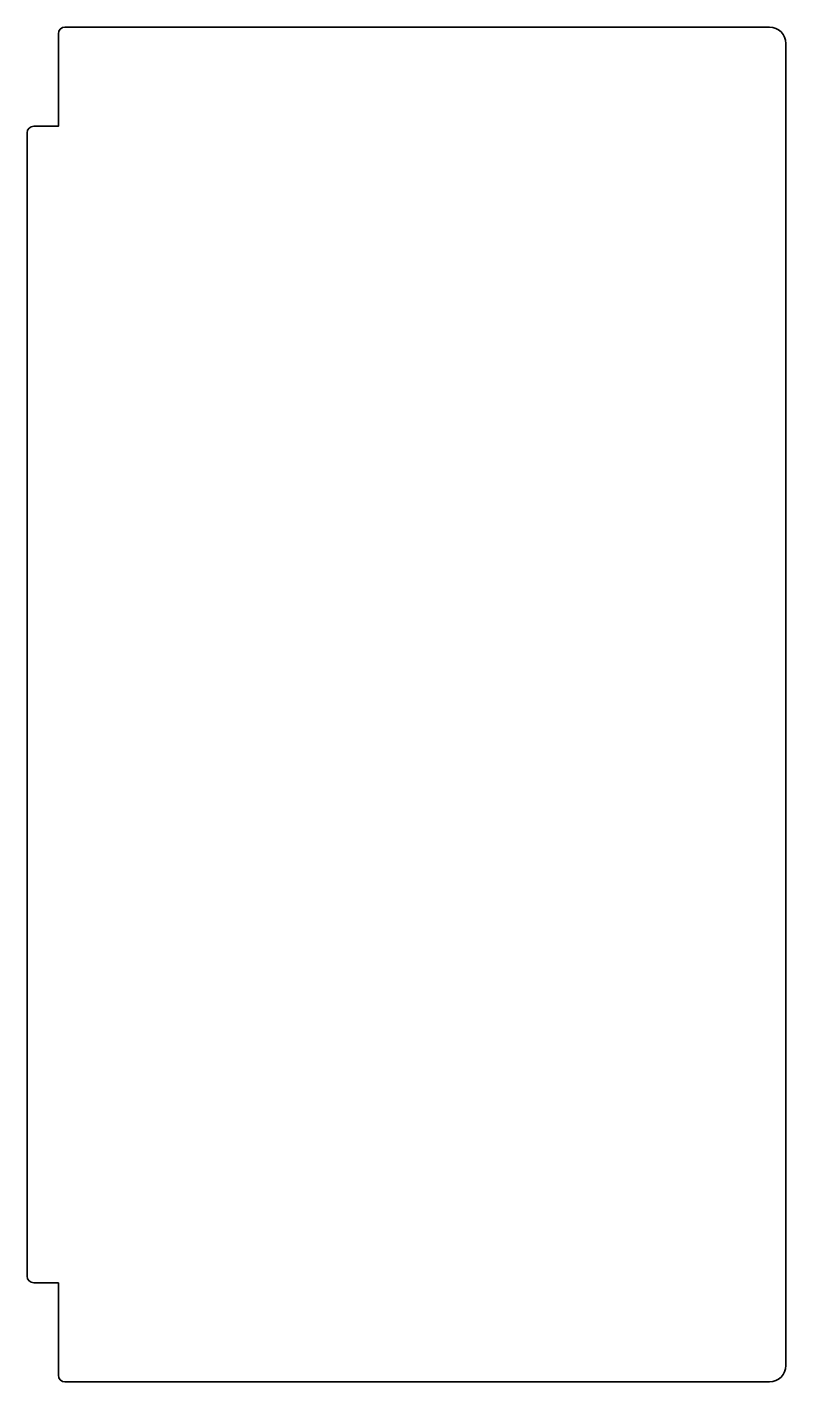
# Model space of a CAD drawing. Header units: inches. Extents: x 18.3 to 29.7, y -34.3 to -13.8.
import ezdxf

# ---------------------------------------------------------------- set-up
doc = ezdxf.new("R2010")
doc.units = ezdxf.units.IN
doc.header["$MEASUREMENT"] = 0
doc.layers.add('Outline', color=7, linetype='Continuous', lineweight=0)

msp = doc.modelspace()

# ---------------------------------------------------------------- linework, layer by layer
at = {"layer": 'Outline', "color": 18, "lineweight": 35, "true_color": 0x000000}
msp.add_open_spline([(18.73, -32.757), (18.73, -32.757), (18.73, -34.157), (18.73, -34.157), (18.73, -34.212), (18.774, -34.257), (18.83, -34.257), (18.83, -34.257), (29.48, -34.257), (29.48, -34.257), (29.618, -34.257), (29.73, -34.145), (29.73, -34.007), (29.73, -34.007), (29.73, -14.007), (29.73, -14.007), (29.73, -13.869), (29.618, -13.757), (29.48, -13.757), (29.48, -13.757), (18.83, -13.757), (18.83, -13.757), (18.774, -13.757), (18.73, -13.801), (18.73, -13.857), (18.73, -13.857), (18.73, -15.257), (18.73, -15.257), (18.73, -15.257), (18.357, -15.257), (18.357, -15.257), (18.302, -15.257), (18.257, -15.301), (18.257, -15.357), (18.257, -15.357), (18.257, -32.657), (18.257, -32.657), (18.257, -32.712), (18.302, -32.757), (18.357, -32.757), (18.357, -32.757), (18.73, -32.757), (18.73, -32.757)], degree=3, knots=[0, 0, 0, 0, 1, 1, 1, 2, 2, 2, 3, 3, 3, 4, 4, 4, 5, 5, 5, 6, 6, 6, 7, 7, 7, 8, 8, 8, 9, 9, 9, 10, 10, 10, 11, 11, 11, 12, 12, 12, 13, 13, 13, 14, 14, 14, 14], dxfattribs=at)

doc.saveas('drawing.dxf')
